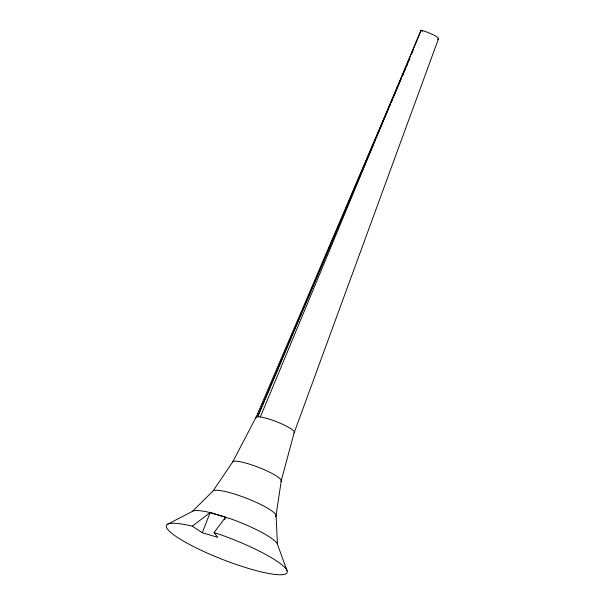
<?xml version="1.0" encoding="UTF-8"?>
<svg xmlns="http://www.w3.org/2000/svg" width="605" height="605" viewBox="0 0 605 605"><rect width="100%" height="100%" fill="white"/><g stroke="black" fill="none" stroke-linecap="round" stroke-linejoin="round"><path stroke-width="0.91" d="M281.333 480.378L276.069 515.188L277.438 544.235L287.057 570.719M294.37 431.955L281.023 481.535A26.212 4.553 21.3 0 0 261.307 468.452A26.212 4.553 21.3 0 0 232.857 461.668L213.111 490.882L192.36 511.391L167.222 524.452M438.398 39.045L294.128 432.87A20.706 3.592 21.3 0 0 276.039 421.526A20.706 3.592 21.3 0 0 255.832 418.085M192.36 511.391A46.003 7.986 21.3 0 1 210.154 512.586L225.612 517.139L214.057 532.559L217.739 537.331L202.289 532.771L210.154 512.586L231.087 518.969A46.003 7.986 21.3 0 1 277.438 544.235M224.584 519.778L225.264 518.016M260.347 416.981L420.823 30.598M368.816 155.061L257.617 416.792L420.921 31.044A17.772 3.086 21.3 0 1 420.974 30.25A12.009 2.087 21.3 0 1 434.609 35.514A12.009 2.087 21.3 0 1 437.506 39.264M369.557 153.322L375.463 139.407M376.204 137.668L377.316 135.059M378.049 133.319L382.118 123.753M382.852 122.013L383.963 119.404M384.704 117.665L388.765 108.106M389.507 106.367L390.611 103.757M391.352 102.018L392.464 99.409M393.197 97.67L397.266 88.103M397.999 86.364L399.111 83.755M399.852 82.015L400.956 79.406M402.438 75.928L403.913 72.449M404.654 70.709L405.758 68.1M406.499 66.361L407.611 63.752M409.086 60.281L409.827 58.541M401.554 77.606L256.074 417.17L232.857 461.668M402.302 75.875L408.254 61.975M408.995 60.243L409.744 58.503M411.975 53.293L413.094 50.691M214.057 532.559L221.77 535.13A64.788 11.253 21.3 0 1 285.121 574.153A64.788 11.253 21.3 0 1 191.823 545.695A64.788 11.253 21.3 0 1 192.292 526.138L210.154 512.586M420.974 30.25L422.479 31.248M192.292 526.138L202.289 532.771M213.111 490.882A34.039 5.914 21.3 0 1 250.062 499.692A34.039 5.914 21.3 0 1 275.668 516.685"/></g></svg>
